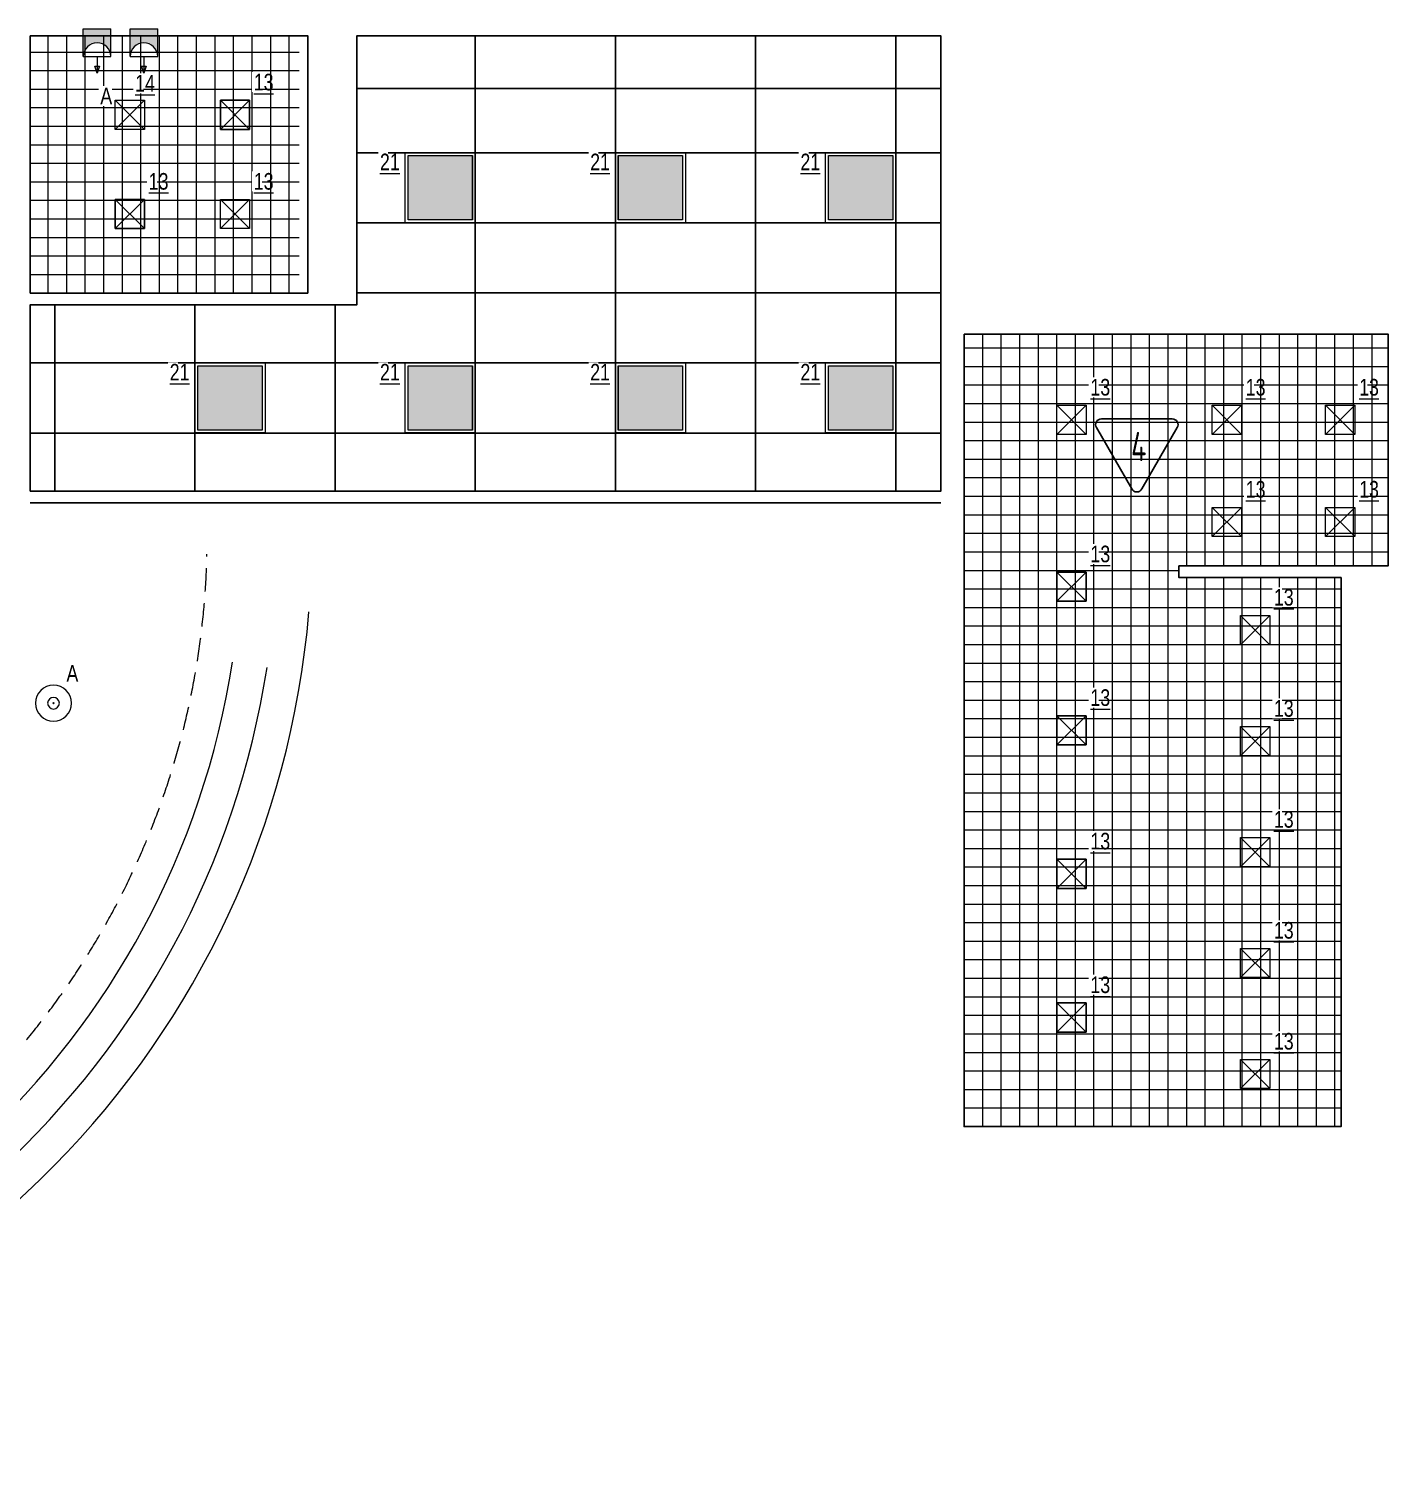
# Model space of a CAD drawing. Header units: millimetres. Extents: x -510890 to 418982, y -118257 to 141350.
# Drawn here: x -172077 to -160439, y 58696 to 71055 of the extents above; entities that cross this region are included whole.
import ezdxf

# ---------------------------------------------------------------- set-up
doc = ezdxf.new("R2010")
doc.units = ezdxf.units.MM
doc.linetypes.add('ADSK_Штриховая_ш2 п1', pattern=[3, 2, -1])
for name, color, linetype, lineweight in [('_ЭОМ_ОБЩ_Освещение_текст тип светильника', 172, 'Continuous', 50), ('_ЭОМ_светильник А', 1, 'Continuous', 35), ('_ЭОМ_светильник Р', 4, 'Continuous', 35), ('АР_Потолки_Штриховка', 252, 'Continuous', 0), ('АР_тонкая линия', 250, 'Continuous', 0)]:
    doc.layers.add(name, color=color, linetype=linetype, lineweight=lineweight)
doc.layers.add('X-ref Light', color=250, linetype='Continuous')
doc.layers.add('X-ref Light Emergency', color=249, linetype='Continuous')
doc.layers.add('АР_Потолок_Грильято_белый_50х50', color=7, linetype='Continuous', lineweight=5, true_color=0x8e00bd)
doc.layers.get('X-ref Light').off()
doc.styles.add('ISOCPEUR', font='isocpeur.ttf', dxfattribs={"height": 800})
doc.styles.add('ГОСТ', font='cad.shx', dxfattribs={"width": 0.8})

# ---------------------------------------------------------------- blocks, each defined once
blk = doc.blocks.new('40 НА 40 ГРИЛЬЯТО ДЛЯ 50')
at = {"color": 0, "linetype": 'ByBlock', "lineweight": -2, "ltscale": 100}
for points in [[(125, -125), (-125, -125), (-125, 125), (125, 125), (125, -125)], [(125, 125), (-125, -125)], [(-125, 125), (125, -125)]]:
    blk.add_lwpolyline(points, dxfattribs=at)
blk = doc.blocks.new('RVE-SLIM-PRIME-595')
at = {"color": 0, "linetype": 'ByBlock', "lineweight": -2, "ltscale": 40}
for points in [[(300, -300), (-300, -300), (-300, 300), (300, 300)], [(275, -275), (-275, -275), (-275, 275), (275, 275)]]:
    blk.add_lwpolyline(points, close=True, dxfattribs=at)
blk = doc.blocks.new('ДДП-01')
at = {"linetype": 'ByBlock', "lineweight": -2, "ltscale": 50}
h = blk.add_hatch(color=0, dxfattribs=at)
h.dxf.hatch_style = 1
h.paths.add_polyline_path([(0, -118), (236, -118, -0.981228), (236, 118), (0, 118)])
h.paths.add_polyline_path([(380, 0), (321, 20), (321, 0)])
h.paths.add_polyline_path([(380, 0), (321, 0), (321, -20)])
at = {"color": 0, "linetype": 'ByBlock', "lineweight": -2, "ltscale": 50}
for points in [[(0, -118), (0, 118)], [(236, 118), (0, 118)], [(236, -118), (236, 118)], [(236, 0), (380, 0)], [(321, -20), (321, 20)], [(321, 20), (380, 0), (321, -20)], [(236, -118), (0, -118)]]:
    blk.add_lwpolyline(points, dxfattribs=at)
blk.add_arc((238, 0), 118, 91.0857, 268.9143, dxfattribs=at)
blk = doc.blocks.new('Подвесной Светильник 22_3')
at = {"color": 0, "linetype": 'ByBlock', "lineweight": -2}
for radius in [154, 50, 50, 5]:
    blk.add_circle((0, 0), radius, dxfattribs=at)
blk = doc.blocks.new('A$C35e846bc')
at = {"layer": 'АР_Потолки_Штриховка', "color": 18, "lineweight": 18, "ltscale": 100, "true_color": 0x000000}
for points in [[(40249, 11139), (39649, 11139), (39649, 11739), (40249, 11739)], [(40224, 11164), (39674, 11164), (39674, 11714), (40224, 11714)], [(42049, 11139), (41449, 11139), (41449, 11739), (42049, 11739)], [(42024, 11164), (41474, 11164), (41474, 11714), (42024, 11714)], [(43849, 11139), (43249, 11139), (43249, 11739), (43849, 11739)], [(43824, 11164), (43274, 11164), (43274, 11714), (43824, 11714)], [(38449, 9339), (37849, 9339), (37849, 9939), (38449, 9939)], [(38424, 9364), (37874, 9364), (37874, 9914), (38424, 9914)], [(40249, 9339), (39649, 9339), (39649, 9939), (40249, 9939)], [(40224, 9364), (39674, 9364), (39674, 9914), (40224, 9914)], [(42049, 9339), (41449, 9339), (41449, 9939), (42049, 9939)], [(42024, 9364), (41474, 9364), (41474, 9914), (42024, 9914)], [(43849, 9339), (43249, 9339), (43249, 9939), (43849, 9939)], [(43824, 9364), (43274, 9364), (43274, 9914), (43824, 9914)]]:
    blk.add_lwpolyline(points, close=True, dxfattribs=at)
at = {"layer": '_ЭОМ_светильник А', "color": 18, "lineweight": 18, "ltscale": 100, "true_color": 0x000000}
blk.add_blockref('40 НА 40 ГРИЛЬЯТО ДЛЯ 50', (37292, 12064), dxfattribs=at)
at = {"layer": '_ЭОМ_светильник А', "color": 18, "lineweight": 18, "ltscale": 100, "true_color": 0x000000, "xscale": -1, "zscale": 1000, "rotation": 180}
blk.add_blockref('Подвесной Светильник 22_3', (36638, 7025), dxfattribs=at)
at = {"layer": '_ЭОМ_светильник Р', "color": 18, "lineweight": 18, "ltscale": 100, "true_color": 0x000000, "rotation": 270}
blk.add_blockref('ДДП-01', (37011, 12800), dxfattribs=at)
at = {"layer": '_ЭОМ_светильник Р', "color": 18, "lineweight": 18, "ltscale": 100, "true_color": 0x000000}
for name, p in [('40 НА 40 ГРИЛЬЯТО ДЛЯ 50', (38192, 12064)), ('RVE-SLIM-PRIME-595', (39949, 11439)), ('RVE-SLIM-PRIME-595', (41749, 11439)), ('RVE-SLIM-PRIME-595', (43549, 11439)), ('40 НА 40 ГРИЛЬЯТО ДЛЯ 50', (37292, 11214)), ('40 НА 40 ГРИЛЬЯТО ДЛЯ 50', (38192, 11214)), ('RVE-SLIM-PRIME-595', (38149, 9639)), ('RVE-SLIM-PRIME-595', (39949, 9639)), ('RVE-SLIM-PRIME-595', (41749, 9639)), ('RVE-SLIM-PRIME-595', (43549, 9639)), ('40 НА 40 ГРИЛЬЯТО ДЛЯ 50', (45354, 9451)), ('40 НА 40 ГРИЛЬЯТО ДЛЯ 50', (46684, 9451)), ('40 НА 40 ГРИЛЬЯТО ДЛЯ 50', (47655, 9451)), ('40 НА 40 ГРИЛЬЯТО ДЛЯ 50', (46684, 8577)), ('40 НА 40 ГРИЛЬЯТО ДЛЯ 50', (47655, 8577)), ('40 НА 40 ГРИЛЬЯТО ДЛЯ 50', (45354, 8023)), ('40 НА 40 ГРИЛЬЯТО ДЛЯ 50', (46926, 7651)), ('40 НА 40 ГРИЛЬЯТО ДЛЯ 50', (45354, 6793)), ('40 НА 40 ГРИЛЬЯТО ДЛЯ 50', (46926, 6700)), ('40 НА 40 ГРИЛЬЯТО ДЛЯ 50', (46926, 5750)), ('40 НА 40 ГРИЛЬЯТО ДЛЯ 50', (45354, 5564)), ('40 НА 40 ГРИЛЬЯТО ДЛЯ 50', (46926, 4800)), ('40 НА 40 ГРИЛЬЯТО ДЛЯ 50', (45354, 4334)), ('40 НА 40 ГРИЛЬЯТО ДЛЯ 50', (46926, 3850))]:
    blk.add_blockref(name, p, dxfattribs=at)
at = {"layer": 'X-ref Light Emergency', "color": 18, "linetype": 'ByBlock', "lineweight": 18, "ltscale": 40, "true_color": 0x000000}
blk.add_blockref('40 НА 40 ГРИЛЬЯТО ДЛЯ 50', (37292, 12064), dxfattribs=at)
at = {"layer": 'X-ref Light Emergency', "color": 18, "linetype": 'ByBlock', "lineweight": 18, "ltscale": 40, "true_color": 0x000000, "xscale": -1}
blk.add_blockref('40 НА 40 ГРИЛЬЯТО ДЛЯ 50', (38192, 12064), dxfattribs=at)
at = {"layer": 'X-ref Light Emergency', "color": 18, "linetype": 'ByBlock', "lineweight": 18, "ltscale": 40, "true_color": 0x000000, "xscale": -1, "rotation": 180}
for p in [(37292, 11214), (45354, 8023), (45354, 6793), (45354, 5564), (45354, 4334)]:
    blk.add_blockref('40 НА 40 ГРИЛЬЯТО ДЛЯ 50', p, dxfattribs=at)
at = {"layer": 'X-ref Light Emergency', "color": 18, "linetype": 'ByBlock', "lineweight": 18, "ltscale": 40, "true_color": 0x000000, "rotation": 180}
blk.add_blockref('40 НА 40 ГРИЛЬЯТО ДЛЯ 50', (38192, 11214), dxfattribs=at)
at = {"layer": '_ЭОМ_ОБЩ_Освещение_текст тип светильника', "color": 18, "lineweight": 18, "ltscale": 40, "true_color": 0x000000, "char_height": 142.2, "width": 55.87, "attachment_point": 1, "style": 'ГОСТ', "bg_fill": 3, "box_fill_scale": 1.1, "bg_fill_color": 256, "bg_fill_transparency": 0}
for s, insert in [('{\\L14}', (37337, 12405)), ('{\\L13}', (38353, 12415)), ('{\\L21}', (39433, 11731)), ('{\\L21}', (41233, 11731)), ('{\\L21}', (43033, 11731)), ('{\\L13}', (37453, 11565)), ('{\\L13}', (38353, 11565)), ('{\\L21}', (37633, 9931)), ('{\\L21}', (39433, 9931)), ('{\\L21}', (41233, 9931)), ('{\\L21}', (43033, 9931)), ('{\\L13}', (45516, 9802)), ('{\\L13}', (46846, 9802)), ('{\\L13}', (47817, 9802)), ('{\\L13}', (46846, 8928)), ('{\\L13}', (47817, 8928)), ('{\\L13}', (45516, 8374)), ('{\\L13}', (47087, 8003)), ('{\\L13}', (45516, 7144)), ('{\\L13}', (47087, 7051)), ('{\\L13}', (47087, 6101)), ('{\\L13}', (45516, 5915)), ('{\\L13}', (47087, 5151)), ('{\\L13}', (45516, 4685)), ('{\\L13}', (47087, 4201))]:
    blk.add_mtext(s, dxfattribs=dict(at, insert=insert))
at = {"layer": '_ЭОМ_светильник А', "color": 18, "lineweight": 18, "ltscale": 100, "true_color": 0x000000, "char_height": 142, "attachment_point": 1, "style": 'ГОСТ', "bg_fill": 3, "box_fill_scale": 1.1, "bg_fill_color": 256, "bg_fill_transparency": 0}
for insert, width in [((37039, 12296), 86.04), ((36749, 7351), 93.25)]:
    blk.add_mtext('А', dxfattribs=dict(at, insert=insert, width=width))
at = {"layer": '_ЭОМ_светильник Р', "color": 18, "lineweight": 18, "ltscale": 100, "true_color": 0x000000, "rotation": 270}
blk.add_blockref('ДДП-01', (37412, 12800), dxfattribs=at)
blk = doc.blocks.new('A$C475c1744')
at = {"layer": 'АР_тонкая линия', "linetype": 'ADSK_Штриховая_ш2 п1', "ltscale": 100}
blk.add_arc((120, 66), 6789, 181.3186, 358.6814, dxfattribs=at)
at = {"layer": 'АР_тонкая линия', "ltscale": 100}
for radius, start, end in [(7688, 196.2631, 355.1393), (7388, 196.9475, 351.2199), (7088, 197.6907, 351.2215)]:
    blk.add_arc((120, 68), radius, start, end, dxfattribs=at)

msp = doc.modelspace()

# ---------------------------------------------------------------- hatches: boundary and pattern name
at = {"layer": 'АР_Потолки_Штриховка', "ltscale": 100, "true_color": 0xf8f6b0}
h = msp.add_hatch(color=51, dxfattribs=at)
h.dxf.hatch_style = 1
h.paths.add_polyline_path([(-168829.7, 69419.5), (-168279.7, 69419.5), (-168279.7, 69969.5), (-168829.7, 69969.5)])
h = msp.add_hatch(color=51, dxfattribs=at)
h.dxf.hatch_style = 1
h.paths.add_polyline_path([(-167029.7, 69419.5), (-166479.7, 69419.5), (-166479.7, 69969.5), (-167029.7, 69969.5)])
h = msp.add_hatch(color=51, dxfattribs=at)
h.dxf.hatch_style = 1
h.paths.add_polyline_path([(-165229.7, 69419.5), (-164679.7, 69419.5), (-164679.7, 69969.5), (-165229.7, 69969.5)])
h = msp.add_hatch(color=51, dxfattribs=at)
h.dxf.hatch_style = 1
h.paths.add_polyline_path([(-170629.7, 67619.5), (-170079.7, 67619.5), (-170079.7, 68169.5), (-170629.7, 68169.5)])
h = msp.add_hatch(color=51, dxfattribs=at)
h.dxf.hatch_style = 1
h.paths.add_polyline_path([(-168829.7, 67619.5), (-168279.7, 67619.5), (-168279.7, 68169.5), (-168829.7, 68169.5)])
h = msp.add_hatch(color=51, dxfattribs=at)
h.dxf.hatch_style = 1
h.paths.add_polyline_path([(-167029.7, 67619.5), (-166479.7, 67619.5), (-166479.7, 68169.5), (-167029.7, 68169.5)])
h = msp.add_hatch(color=51, dxfattribs=at)
h.dxf.hatch_style = 1
h.paths.add_polyline_path([(-165229.7, 67619.5), (-164679.7, 67619.5), (-164679.7, 68169.5), (-165229.7, 68169.5)])
at = {"layer": 'АР_Потолок_Грильято_белый_50х50', "transparency": 33554559}
h = msp.add_hatch(dxfattribs=at)
h.set_pattern_fill('ANSI37', color=256, scale=50, angle=45)
h.set_pattern_definition([(90, (-169688.82, 68793.3), (-158.75, 0), []), (180, (-169688.82, 68793.3), (0, -158.75), [])])
h.paths.add_polyline_path([(-172065.5, 70995.7), (-169763.8, 70995.7), (-169763.8, 68793.3), (-172065.5, 68793.3)])
h = msp.add_hatch(dxfattribs=at)
h.set_pattern_fill('ANSI37', color=256, scale=50, angle=45)
h.set_pattern_definition([(90, (-164068.85, 61655.68), (-158.75, 0), []), (180, (-164068.85, 61655.68), (0, -158.75), [])])
h.paths.add_polyline_path([(-164068.9, 68441.9), (-160438.9, 68441.9), (-160438.9, 66456.9), (-162229.9, 66456.9), (-162229.9, 66356.9), (-160841.1, 66356.9), (-160841.1, 61655.7), (-164068.9, 61655.7)])

# ---------------------------------------------------------------- linework, layer by layer
for points in [[(-172065.5, 70995.7), (-169688.8, 70995.7), (-169688.8, 68793.3), (-172065.5, 68793.3)], [(-164068.9, 68441.9), (-160438.9, 68441.9), (-160438.9, 66456.9), (-162229.9, 66456.9), (-162229.9, 66356.9), (-160841.1, 66356.9), (-160841.1, 61655.7), (-164068.9, 61655.7)]]:
    msp.add_lwpolyline(points, close=True)
for points in [[(-172065.4, 67095.7), (-172065.4, 68693.3), (-169267.7, 68693.3), (-169267.7, 70995.7), (-164268.9, 70995.7), (-164268.9, 67095.7), (-172065.4, 67095.7)], [(-168254.7, 70995.7), (-168254.7, 67095.7)], [(-167054.7, 70995.7), (-167054.7, 67095.7)], [(-165854.7, 70995.7), (-165854.7, 67095.7)], [(-164654.7, 70995.7), (-164654.7, 67095.7)], [(-164268.9, 70545.7), (-169267.7, 70545.7)], [(-164268.9, 69994.5), (-169267.7, 69994.5)], [(-164268.9, 69394.5), (-169267.7, 69394.5)], [(-164268.9, 68794.5), (-169267.7, 68794.5)], [(-171854.7, 68693.3), (-171854.7, 67095.7)], [(-170654.7, 68693.3), (-170654.7, 67095.7)], [(-169454.8, 68693.3), (-169454.7, 67095.7)], [(-164268.9, 68194.5), (-172065.5, 68194.5)], [(-164268.9, 67594.5), (-172065.5, 67594.4)], [(-172065.4, 67095.7), (-164268.9, 67095.7)], [(-172065.4, 66995.7), (-164268.9, 66995.7)]]:
    msp.add_lwpolyline(points)
msp.add_lwpolyline([(-162893.6, 67715.3), (-162287.3, 67715.3, -0.5773495), (-162244, 67640.3), (-162547.1, 67115.3, -0.5773541), (-162633.7, 67115.3), (-162936.9, 67640.3, -0.5773491), (-162893.6, 67715.3, -0.0000017)], format="xyb")
at = {"layer": 'АР_Потолки_Штриховка', "color": 18, "ltscale": 100, "true_color": 0x000000}
for points in [[(-168254.7, 69394.5), (-168854.7, 69394.5), (-168854.7, 69994.5), (-168254.7, 69994.5)], [(-168279.7, 69419.5), (-168829.7, 69419.5), (-168829.7, 69969.5), (-168279.7, 69969.5)], [(-166454.7, 69394.5), (-167054.7, 69394.5), (-167054.7, 69994.5), (-166454.7, 69994.5)], [(-166479.7, 69419.5), (-167029.7, 69419.5), (-167029.7, 69969.5), (-166479.7, 69969.5)], [(-164654.7, 69394.5), (-165254.7, 69394.5), (-165254.7, 69994.5), (-164654.7, 69994.5)], [(-164679.7, 69419.5), (-165229.7, 69419.5), (-165229.7, 69969.5), (-164679.7, 69969.5)], [(-170054.7, 67594.5), (-170654.7, 67594.5), (-170654.7, 68194.5), (-170054.7, 68194.5)], [(-170079.7, 67619.5), (-170629.7, 67619.5), (-170629.7, 68169.5), (-170079.7, 68169.5)], [(-168254.7, 67594.5), (-168854.7, 67594.5), (-168854.7, 68194.5), (-168254.7, 68194.5)], [(-168279.7, 67619.5), (-168829.7, 67619.5), (-168829.7, 68169.5), (-168279.7, 68169.5)], [(-166454.7, 67594.5), (-167054.7, 67594.5), (-167054.7, 68194.5), (-166454.7, 68194.5)], [(-166479.7, 67619.5), (-167029.7, 67619.5), (-167029.7, 68169.5), (-166479.7, 68169.5)], [(-164654.7, 67594.5), (-165254.7, 67594.5), (-165254.7, 68194.5), (-164654.7, 68194.5)], [(-164679.7, 67619.5), (-165229.7, 67619.5), (-165229.7, 68169.5), (-164679.7, 68169.5)]]:
    msp.add_lwpolyline(points, close=True, dxfattribs=at)

# ---------------------------------------------------------------- texts
at = {"insert": (-162639.9, 67603.2), "char_height": 250, "width": 294.334, "attachment_point": 1, "style": 'ISOCPEUR'}
msp.add_mtext('{\\W0.7;4}', dxfattribs=at)

# ---------------------------------------------------------------- next in the draw order: block references
at = {"layer": 'X-ref Light', "color": 18, "lineweight": 30, "true_color": 0x000000}
msp.add_blockref('A$C35e846bc', (-208503.8, 58255.7), dxfattribs=at)

# ---------------------------------------------------------------- next in the draw order: block references
at = {"color": 18, "lineweight": 30, "true_color": 0x000000}
msp.add_blockref('A$C475c1744', (-177458.9, 66645.7), dxfattribs=at)

doc.saveas('drawing.dxf')
